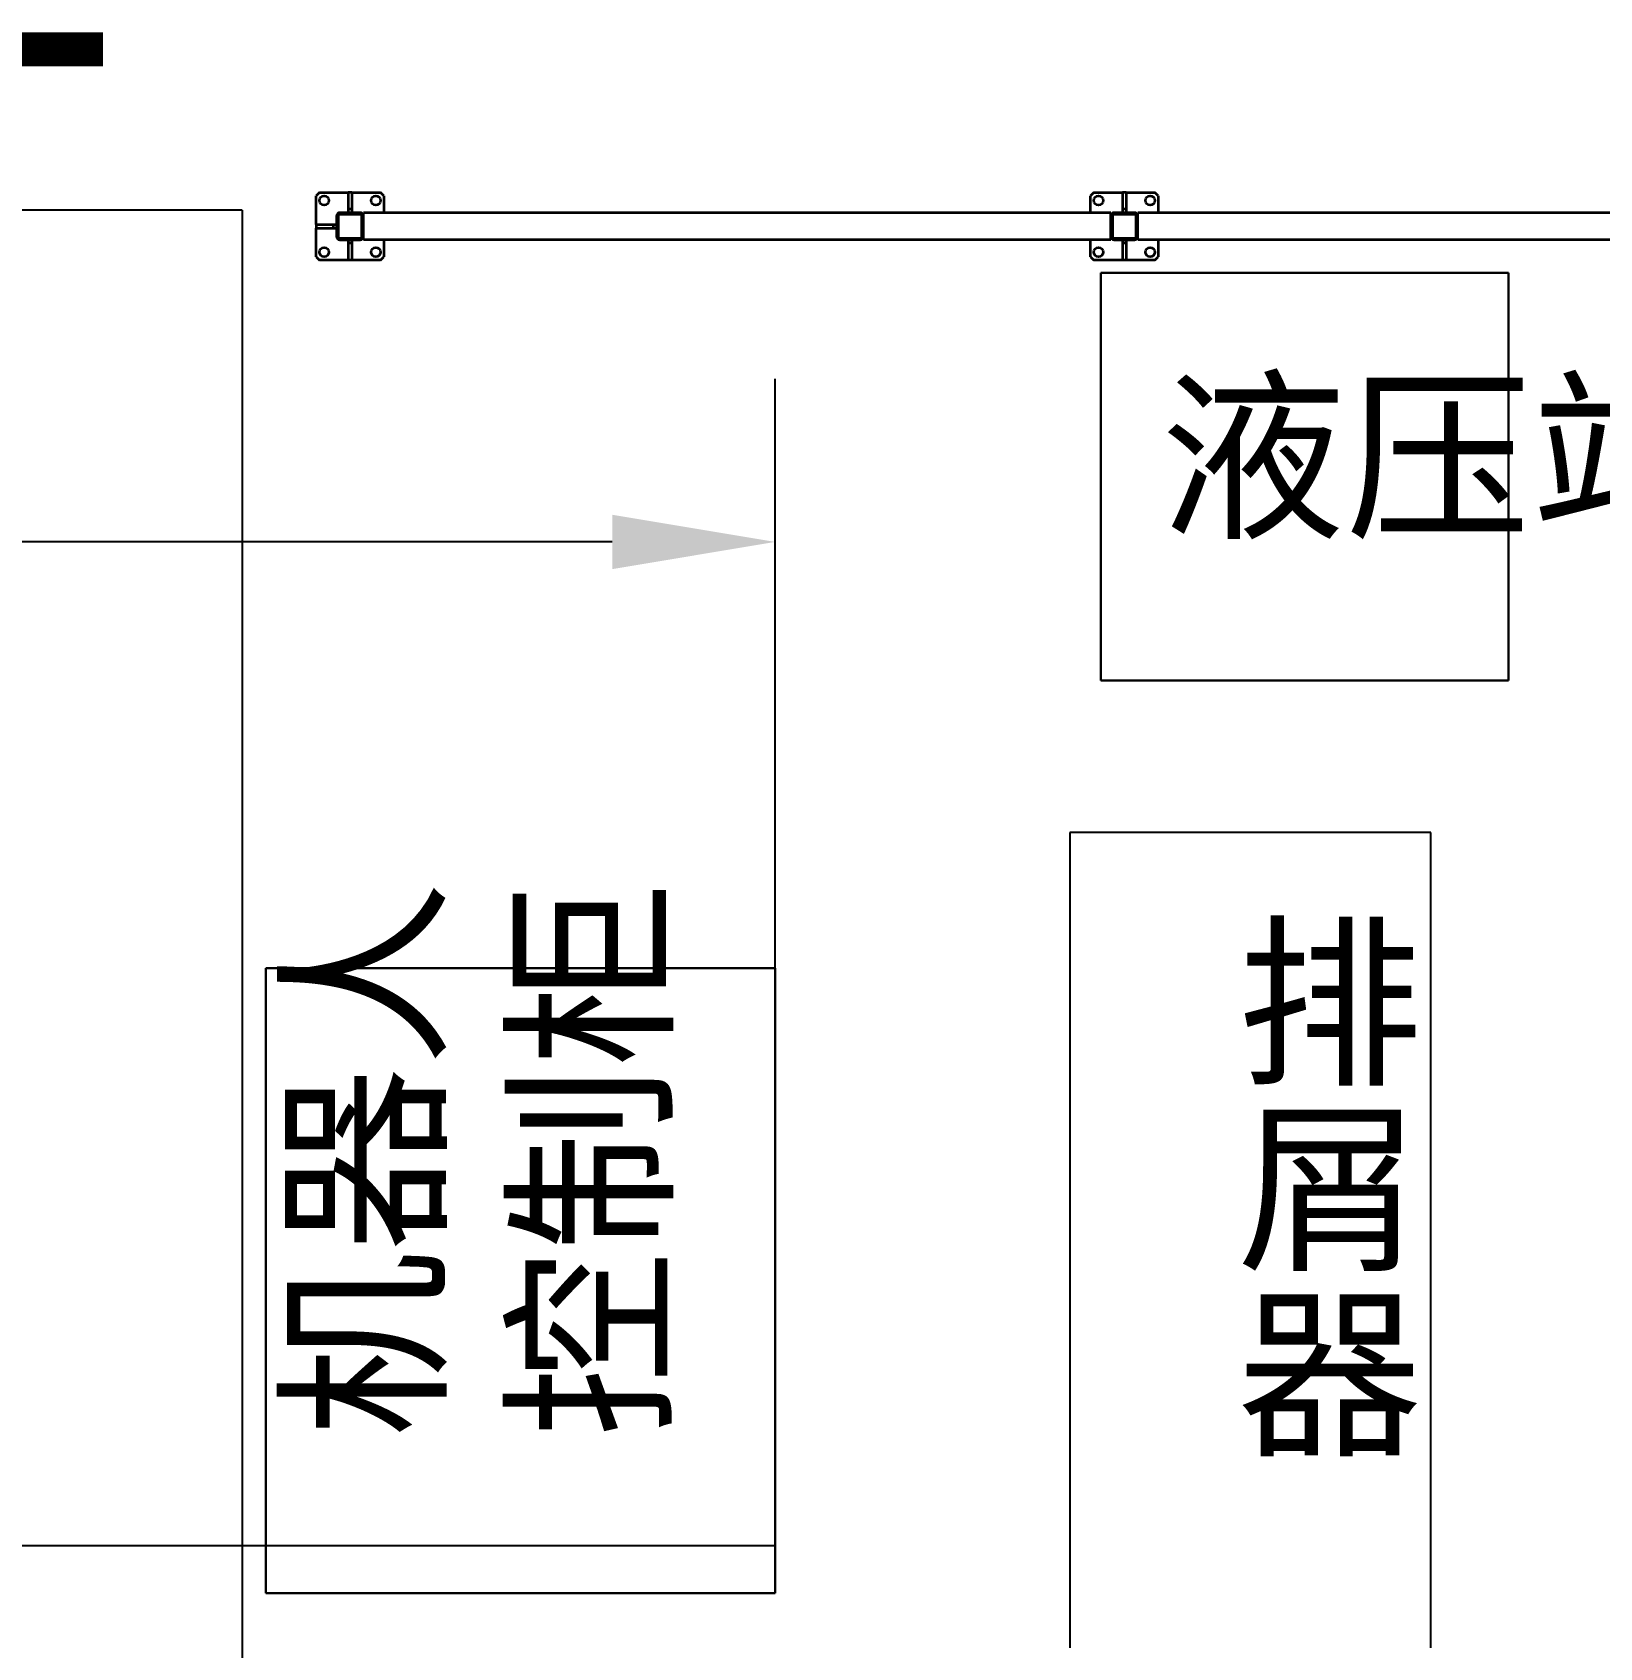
# Model space of a CAD drawing. Header units: millimetres. Extents: x 914 to 910632, y -176 to 682692.
# Drawn here: x 28221 to 30528, y 15453 to 17830 of the extents above; entities that cross this region are included whole.
import ezdxf

# ---------------------------------------------------------------- set-up
doc = ezdxf.new("R2010")
doc.units = ezdxf.units.MM
doc.linetypes.add('EB_DASHDOT', pattern=[39, 30, -3, 3, -3])
doc.layers.add('尺寸线层', color=3, linetype='Continuous', lineweight=18)
doc.layers.add('绘图', color=7, linetype='Continuous', lineweight=30)
doc.layers.add('建筑', color=4, linetype='Continuous')
doc.layers.add('钢柱', color=7, linetype='Continuous')
doc.styles.get("Standard").update_dxf_attribs({"font": 'arial.ttf'})
doc.dimstyles.new('INTE$0', dxfattribs={"dimscale": 80, "dimtxt": 3.5, "dimasz": 3, "dimexe": 3, "dimexo": 0, "dimgap": 1, "dimtad": 1, "dimdec": 0, "dimdsep": 46, "dimtxsty": 'Standard', "dimcen": 0, "dimclrd": 1, "dimclre": 1, "dimclrt": 3, "dimaunit": 1, "dimadec": 1, "dimazin": 2, "dimtfac": 1, "dimtdec": 0, "dimtmove": 0, "dimatfit": 0, "dimfxl": 1, "dimarcsym": 0})

# ---------------------------------------------------------------- blocks, each defined once
blk = doc.blocks.new('jiqiren')
at = {"lineweight": 30}
for p, q in [((1160369.6, -796392.2), (1160369.6, -797312.2)), ((1161119.6, -796392.2), (1160369.6, -796392.2)), ((1161119.6, -797312.2), (1161119.6, -796392.2)), ((1160369.6, -797312.2), (1161119.6, -797312.2))]:
    blk.add_line(p, q, dxfattribs=at)
at = {"layer": '尺寸线层', "color": 0, "linetype": 'EB_DASHDOT', "insert": (1160414.5, -797082.4), "char_height": 200, "width": 1029.661, "attachment_point": 1, "rotation": 90}
blk.add_mtext('机器人\\P控制柜', dxfattribs=at)
blk = doc.blocks.new('后右')
at = {"color": 4, "linetype": 'Continuous', "lineweight": 35}
for p, q in [((1204793.8, -778337.3), (1204788.8, -778342.3)), ((1204788.8, -778384.8), (1204788.8, -778342.3)), ((1204793.8, -778337.3), (1204836.3, -778337.3)), ((1204841.3, -778337.3), (1204836.3, -778337.3)), ((1204836.3, -778337.3), (1204836.3, -778362.3)), ((1204841.3, -778337.3), (1204883.8, -778337.3)), ((1204841.3, -778337.3), (1204841.3, -778362.3)), ((1204888.8, -778342.3), (1204883.8, -778337.3)), ((1204888.8, -778342.3), (1204888.8, -778384.8)), ((1204818.8, -778372.3), (1204818.8, -778402.3)), ((1204821.3, -778372.3), (1204821.3, -778402.3)), ((1204853.8, -778367.3), (1204823.8, -778367.3)), ((1204853.8, -778369.8), (1204823.8, -778369.8)), ((1204841.3, -778362.3), (1204836.3, -778362.3)), ((1204836.3, -778362.3), (1204836.3, -778367.3)), ((1204841.3, -778362.3), (1204841.3, -778367.3)), ((1204856.3, -778402.3), (1204856.3, -778372.3)), ((1204858.8, -778402.3), (1204858.8, -778372.3)), ((1204788.8, -778389.8), (1204788.8, -778384.8)), ((1204813.8, -778384.8), (1204788.8, -778384.8)), ((1204788.8, -778432.3), (1204788.8, -778389.8)), ((1204813.8, -778389.8), (1204788.8, -778389.8)), ((1204813.8, -778389.8), (1204813.8, -778384.8)), ((1204818.8, -778384.8), (1204813.8, -778384.8)), ((1204818.8, -778389.8), (1204813.8, -778389.8)), ((1204863.8, -778384.8), (1204858.8, -778384.8)), ((1204863.8, -778389.8), (1204858.8, -778389.8)), ((1204863.8, -778389.8), (1204863.8, -778384.8)), ((1204888.8, -778384.8), (1204863.8, -778384.8)), ((1204888.8, -778389.8), (1204863.8, -778389.8)), ((1204888.8, -778389.8), (1204888.8, -778384.8)), ((1204888.8, -778389.8), (1204888.8, -778432.3)), ((1204818.8, -779507.3), (1204818.8, -778407.3)), ((1204818.8, -778407.3), (1204858.8, -778407.3)), ((1204823.8, -778404.8), (1204853.8, -778404.8)), ((1204823.8, -778407.3), (1204853.8, -778407.3)), ((1204858.8, -779507.3), (1204858.8, -778407.3)), ((1204788.8, -778432.3), (1204793.8, -778437.3)), ((1204818.8, -778437.3), (1204793.8, -778437.3)), ((1204883.8, -778437.3), (1204858.8, -778437.3)), ((1204883.8, -778437.3), (1204888.8, -778432.3)), ((1204793.8, -779477.3), (1204788.8, -779482.3)), ((1204788.8, -779524.8), (1204788.8, -779482.3)), ((1204793.8, -779477.3), (1204818.8, -779477.3)), ((1204858.8, -779477.3), (1204883.8, -779477.3)), ((1204888.8, -779482.3), (1204883.8, -779477.3)), ((1204888.8, -779482.3), (1204888.8, -779524.8)), ((1204818.8, -779507.3), (1204858.8, -779507.3)), ((1204818.8, -779512.3), (1204818.8, -779542.3)), ((1204821.3, -779512.3), (1204821.3, -779542.3)), ((1204853.8, -779507.3), (1204823.8, -779507.3)), ((1204853.8, -779509.8), (1204823.8, -779509.8)), ((1204856.3, -779542.3), (1204856.3, -779512.3)), ((1204858.8, -779542.3), (1204858.8, -779512.3)), ((1204788.8, -779529.8), (1204788.8, -779524.8)), ((1204813.8, -779524.8), (1204788.8, -779524.8)), ((1204788.8, -779572.3), (1204788.8, -779529.8)), ((1204813.8, -779529.8), (1204788.8, -779529.8)), ((1204813.8, -779529.8), (1204813.8, -779524.8)), ((1204818.8, -779524.8), (1204813.8, -779524.8)), ((1204818.8, -779529.8), (1204813.8, -779529.8)), ((1204863.8, -779524.8), (1204858.8, -779524.8)), ((1204863.8, -779529.8), (1204858.8, -779529.8)), ((1204863.8, -779529.8), (1204863.8, -779524.8)), ((1204888.8, -779524.8), (1204863.8, -779524.8)), ((1204888.8, -779529.8), (1204863.8, -779529.8)), ((1204888.8, -779529.8), (1204888.8, -779524.8)), ((1204888.8, -779529.8), (1204888.8, -779572.3)), ((1204818.8, -780647.3), (1204818.8, -779547.3)), ((1204818.8, -779547.3), (1204858.8, -779547.3)), ((1204823.8, -779544.8), (1204853.8, -779544.8)), ((1204823.8, -779547.3), (1204853.8, -779547.3)), ((1204858.8, -780647.3), (1204858.8, -779547.3)), ((1204788.8, -779572.3), (1204793.8, -779577.3)), ((1204818.8, -779577.3), (1204793.8, -779577.3)), ((1204883.8, -779577.3), (1204858.8, -779577.3)), ((1204883.8, -779577.3), (1204888.8, -779572.3))]:
    blk.add_line(p, q, dxfattribs=at)
for centre in [(1204800.8, -778349.3), (1204876.8, -778349.3), (1204800.8, -778425.3), (1204876.8, -778425.3), (1204800.8, -779489.3), (1204876.8, -779489.3), (1204800.8, -779565.3), (1204876.8, -779565.3)]:
    blk.add_circle(centre, 7, dxfattribs=at)
for centre, radius, start, end in [((1204823.8, -778372.3), 5, 90, 180), ((1204823.8, -778372.3), 2.5, 90, 180), ((1204853.8, -778372.3), 5, 0, 90), ((1204853.8, -778372.3), 2.5, 0, 90), ((1204823.8, -778402.3), 5, 180, 270), ((1204823.8, -778402.3), 2.5, 180, 270), ((1204853.8, -778402.3), 2.5, 270, 0), ((1204853.8, -778402.3), 5, 270, 0), ((1204823.8, -779512.3), 5, 90, 180), ((1204823.8, -779512.3), 2.5, 90, 180), ((1204853.8, -779512.3), 5, 0, 90), ((1204853.8, -779512.3), 2.5, 0, 90), ((1204823.8, -779542.3), 5, 180, 270), ((1204823.8, -779542.3), 2.5, 180, 270), ((1204853.8, -779542.3), 2.5, 270, 0), ((1204853.8, -779542.3), 5, 270, 0)]:
    blk.add_arc(centre, radius, start, end, dxfattribs=at)
blk = doc.blocks.new('*D371')
at = {"color": 1, "linetype": 'ByBlock', "lineweight": -2, "transparency": 16777216}
for p, q in [((29314.5, 15602.6), (22464.7, 15602.6)), ((22704.7, 8927.8), (22704.7, 15362.6)), ((25102.8, 8687.8), (22464.7, 8687.8))]:
    blk.add_line(p, q, dxfattribs=at)
at = {"color": 1, "lineweight": 200, "transparency": 16777216}
for points in [[(22664.7, 15362.6), (22744.7, 15362.6), (22704.7, 15602.6)], [(22664.7, 8927.8), (22744.7, 8927.8), (22704.7, 8687.8)]]:
    blk.add_solid(points, dxfattribs=at)
at = {"layer": 'Defpoints', "color": 0, "lineweight": 200, "transparency": 16777216}
for p in [(22704.7, 15602.6), (29314.5, 15602.6), (25102.8, 8687.8)]:
    blk.add_point(p, dxfattribs=at)
at = {"color": 3, "lineweight": 30, "transparency": 16777216, "insert": (22481.8, 12145.2), "char_height": 280, "attachment_point": 5, "rotation": 90}
blk.add_mtext('6915', dxfattribs=at)
blk = doc.blocks.new('*D372')
at = {"color": 1, "linetype": 'ByBlock', "lineweight": -2, "transparency": 16777216}
for p, q in [((25102.8, 8512.8), (25102.8, 17320.1)), ((29314.5, 15602.6), (29314.5, 17320.1)), ((29074.5, 17080.1), (25342.8, 17080.1))]:
    blk.add_line(p, q, dxfattribs=at)
at = {"color": 1, "lineweight": 200, "transparency": 16777216}
for points in [[(25342.8, 17120.1), (25342.8, 17040.1), (25102.8, 17080.1)], [(29074.5, 17120.1), (29074.5, 17040.1), (29314.5, 17080.1)]]:
    blk.add_solid(points, dxfattribs=at)
at = {"layer": 'Defpoints', "color": 0, "lineweight": 200, "transparency": 16777216}
for p in [(25102.8, 17080.1), (29314.5, 15602.6), (25102.8, 8512.8)]:
    blk.add_point(p, dxfattribs=at)
at = {"color": 3, "lineweight": 30, "transparency": 16777216, "insert": (27208.6, 17300.7), "char_height": 280, "attachment_point": 5}
blk.add_mtext('4212', dxfattribs=at)

msp = doc.modelspace()

# ---------------------------------------------------------------- linework, layer by layer
at = {"layer": '建筑', "color": 0}
for p, q in [((28529.782, 17568.345), (25349.782, 17568.345)), ((28529.782, 17568.345), (28529.782, 15243.345)), ((29748.087, 16652.538), (29748.087, 15452.538)), ((30279.721, 16652.538), (29748.087, 16652.538)), ((30279.721, 15452.538), (30279.721, 16652.538))]:
    msp.add_line(p, q, dxfattribs=at)
at = {"layer": '绘图', "color": 3}
for p, q in [((29794.092, 17476.091), (30394.092, 17476.091)), ((29794.092, 16876.091), (29794.092, 17476.091)), ((30394.092, 17476.091), (30394.092, 16876.091)), ((30394.092, 16876.091), (29794.092, 16876.091))]:
    msp.add_line(p, q, dxfattribs=at)
at = {"layer": '钢柱', "const_width": 50}
msp.add_lwpolyline([(28024.685, 17805.209), (28324.685, 17805.209)], dxfattribs=at)

# ---------------------------------------------------------------- block references
at = {"color": 4, "lineweight": 30, "rotation": 90}
msp.add_blockref('后右', (-749698.86, -1187294.135), dxfattribs=at)
at = {"lineweight": 30}
msp.add_blockref('jiqiren', (-1131805.079, 812844.817), dxfattribs=at)

# ---------------------------------------------------------------- texts
at = {"layer": '建筑', "color": 0, "insert": (30227.13, 15723.061), "char_height": 200, "width": 1544.66099, "attachment_point": 3, "rotation": 270}
msp.add_mtext('{\\f@SimSun|b0|i0|c134|p2;排屑器}', dxfattribs=at)
at = {"layer": '绘图', "color": 3, "insert": (29881.252, 17305.755), "char_height": 200, "attachment_point": 1}
msp.add_mtext_dynamic_manual_height_columns('液压站', width=1618.2609, gutter_width=31941.471, heights=[0], dxfattribs=at)

# ---------------------------------------------------------------- dimensions: what is measured, and where the dimension line sits
at = {"color": 4, "lineweight": 30}
dim = msp.add_linear_dim(base=(25102.755, 17080.101), p1=(29314.513, 15602.594), p2=(25102.755, 8512.75), dimstyle='INTE$0', override={"dimfxl": 2.5, "dimarcsym": 1}, dxfattribs=at)
dim.commit()
dim.dimension.update_dxf_attribs({"geometry": '*D372', "text_midpoint": (27208.634, 17300.674)})
dim = msp.add_linear_dim(base=(22704.729, 15602.594), p1=(25102.755, 8687.75), p2=(29314.513, 15602.594), angle=90, dimstyle='INTE$0', override={"dimfxl": 2.5, "dimarcsym": 1}, dxfattribs=at)
dim.commit()
dim.dimension.update_dxf_attribs({"geometry": '*D371', "text_midpoint": (22481.768, 12145.172)})

doc.saveas('drawing.dxf')
